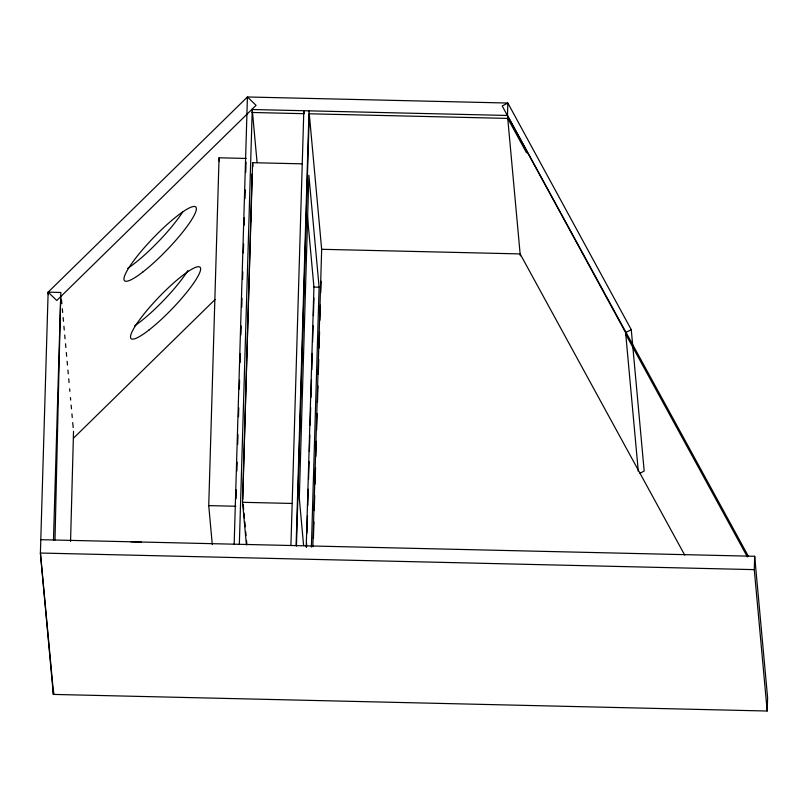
<?xml version="1.0" encoding="UTF-8"?>
<svg xmlns="http://www.w3.org/2000/svg" width="808" height="808" viewBox="0 0 808 808"><rect width="100%" height="100%" fill="white"/><g stroke="black" fill="none" stroke-linecap="round" stroke-linejoin="round"><path stroke-width="1.21" d="M54.984 540.017L60.701 296.627M639.986 473.236L644.188 471.054L631.26 329.654L507.848 103.04L247.43 96.98L48.137 292.163L40.4 553.036L53.328 694.415L767.206 711.02L767.6 697.678L754.672 556.278L40.794 539.693M53.48 539.986L60.832 292.466L48.147 292.173L48.369 294.678M53.328 694.436L53.469 689.577M53.641 694.436L53.712 692.012M70.559 541.431L73.528 431.361M212.282 544.481L208.737 505.616L219.059 157.802L246.157 158.439M234.158 544.178L247.43 96.98L256.045 105.313L56.762 300.495L48.137 292.163M236.067 498.688L236.32 489.87M236.885 470.963L237.148 462.146M237.673 444.501L237.966 434.421M238.491 416.776L238.754 407.949M239.319 389.052L239.582 380.225M240.097 362.59L240.36 353.763M240.925 334.865L241.188 326.038M241.743 307.141L242.006 298.314M242.572 279.416L242.794 271.852M243.359 252.944L243.622 244.127M244.178 225.22L244.4 217.665M244.965 198.758L245.228 189.941M245.753 172.296L246.046 162.216M239.34 544.289L252.258 109.029M246.43 544.925L242.531 502.303L252.611 162.691L302.394 163.842M290.92 545.491L303.818 110.726L304.091 113.686L252.025 112.474M296.102 545.612L308.999 110.847L321.665 249.298L312.837 546.703M296.445 546.036L309.272 113.787L507.747 118.402L526.503 152.732M306.212 546.976L313.928 287.082L307.444 216.191M306.525 547.107L306.646 543.34M306.939 533.27L307.464 515.666M307.757 505.606L308.242 489.254M308.545 479.184L309.07 461.58M309.363 451.51L309.848 435.159M310.151 425.099L310.676 407.495M310.969 397.425L311.494 379.821M311.797 369.751L312.282 353.399M312.615 342.087L313.1 325.735M313.403 315.665L313.918 298.061M311.393 547.097L319.109 287.204L308.878 175.265L299.293 498.233L303.606 545.501M313.443 538.31L313.928 521.928M314.261 510.585L314.706 495.466M315.049 484.123L315.534 467.741M315.867 456.399L316.322 441.279M316.655 429.937L317.14 413.555M317.483 402.212L317.968 385.83M318.301 374.488L318.746 359.358M319.089 348.026L319.574 331.644M319.907 320.301L320.362 305.171M320.736 292.577L321.069 281.234M767.206 711.02L754.278 569.63L754.672 556.278M73.629 438.047L215.12 299.475M638.31 471.488L625.614 332.583L631.26 329.654M321.665 249.298L520.13 253.914L684.709 555.076M313.928 287.082L319.109 287.204M242.531 502.303L292.314 503.455M208.737 505.616L235.835 506.252M130.694 541.774L141.178 542.016M754.278 569.63L40.4 553.036L53.641 694.425M748.289 556.126L507.474 115.463L507.848 103.04L502.202 105.969L625.614 332.583M625.735 334.31L747.35 556.853M520.312 255.883L507.474 115.463L252.237 109.524L257.065 162.368M252.611 162.691L252.954 166.448M252.45 177.669L252.106 173.942L242.754 499.405M250.682 214.867L251.248 221.089M219.059 157.802L219.402 161.56M243.208 504.374L243.662 509.353M244.006 513.08L244.46 518.059M244.804 521.786L245.258 526.765M245.713 531.745L246.046 535.472M246.501 540.451L246.844 544.178M61.509 299.97L61.852 303.727M62.317 308.737L62.66 312.484M63.115 317.494L63.458 321.251M63.913 326.25L64.256 330.007M64.721 335.007L65.064 338.764M65.519 343.774L65.862 347.521M66.317 352.53L66.66 356.288M67.115 361.287L67.458 365.044M67.922 370.044L68.266 373.801M68.72 378.811L69.064 382.558M69.639 388.82L69.862 391.325M70.437 397.576L70.66 400.081M71.124 405.081L71.468 408.838M71.922 413.848L72.266 417.595M72.72 422.604L73.185 427.614M187.82 270.619A49.621 8.807 -46 0 1 134.593 325.887M182.861 211.706A51.258 9.1 -46 0 1 127.563 268.458M148.924 330.048A49.621 8.807 -46 0 0 200.606 268.63A49.621 8.807 -46 0 0 147.117 310.221A49.621 8.807 -46 0 0 148.924 330.048M142.976 271.892A51.258 9.1 -46 0 0 196.364 208.454A51.258 9.1 -46 0 0 141.107 251.409A51.258 9.1 -46 0 0 142.976 271.892"/></g></svg>
